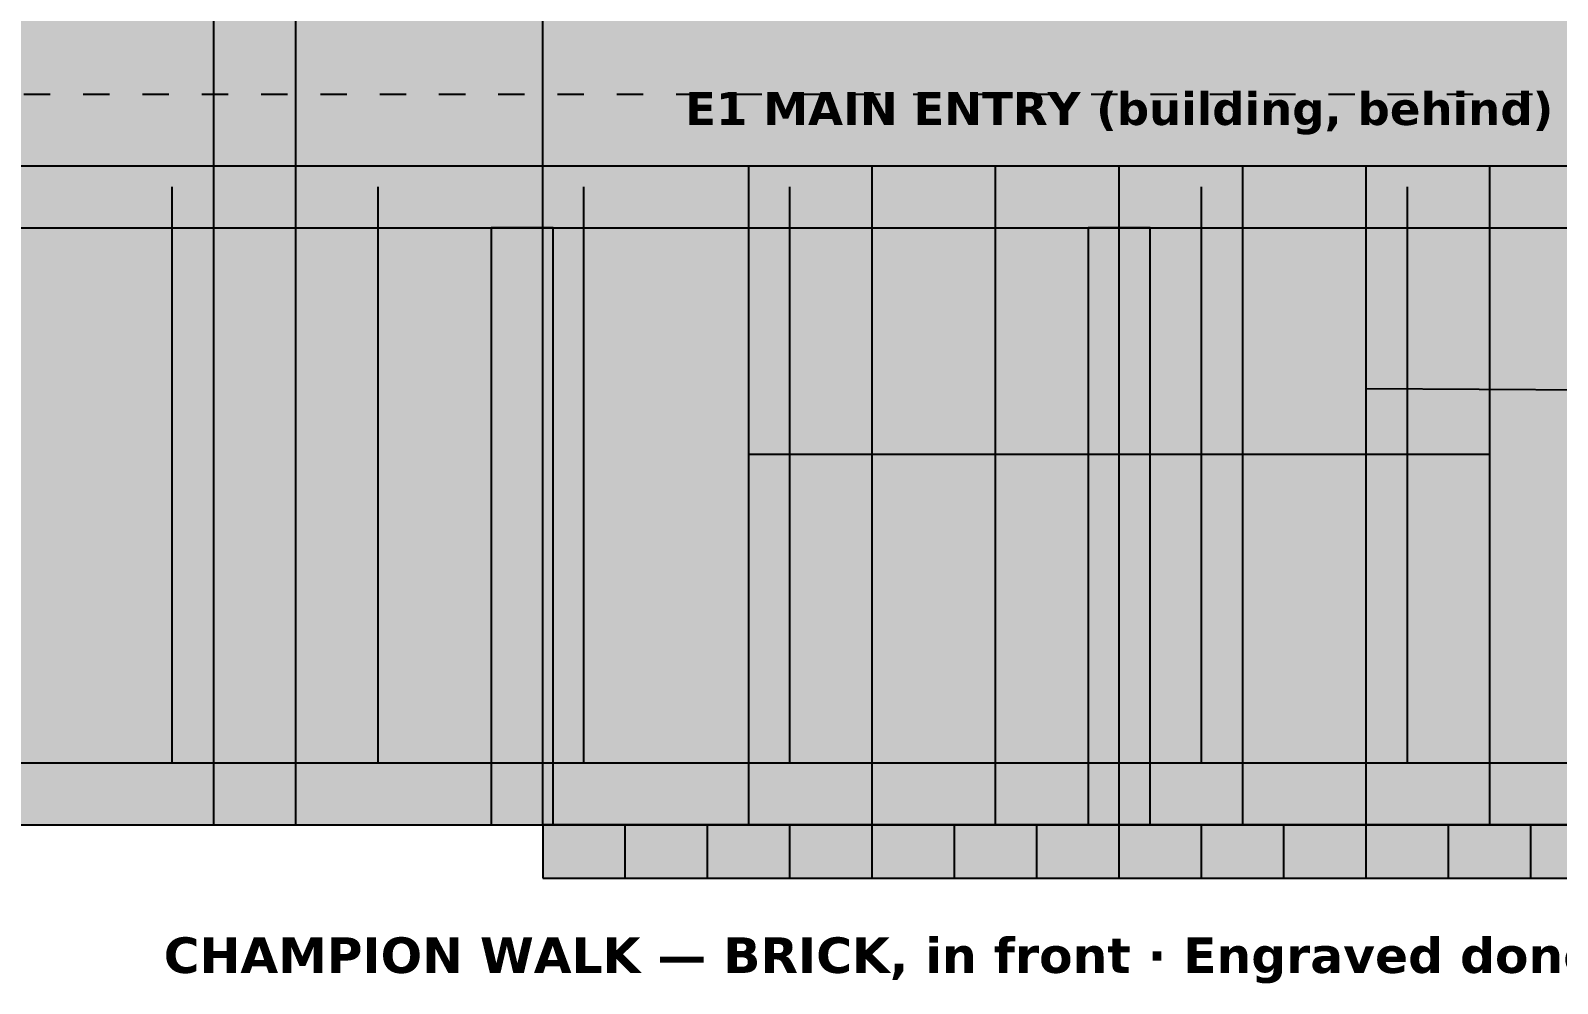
# Model space of a CAD drawing. Header units: inches. Extents: x 0.4 to 16.5, y 0.5 to 10.5.
# Drawn here: x 6.71 to 9.028, y 6.009 to 7.456 of the extents above; entities that cross this region are included whole.
import ezdxf
from ezdxf.enums import TextEntityAlignment as Align

# ---------------------------------------------------------------- set-up
doc = ezdxf.new("R2010")
doc.units = ezdxf.units.IN
doc.header["$MEASUREMENT"] = 0
for name, color, linetype in [('A-ELEV-FACD', 7, 'Continuous'), ('A-ELEV-FILL', 7, 'Continuous'), ('A-ELEV-HIDN', 7, 'Continuous'), ('A-ELEV-IDEN', 7, 'Continuous'), ('A-ELEV-OTLN', 7, 'Continuous')]:
    doc.layers.add(name, color=color, linetype=linetype)
doc.styles.add('KS-BOLD', font='DejaVuSans-Bold.ttf')

msp = doc.modelspace()

# ---------------------------------------------------------------- hatches: boundary and pattern name
at = {"layer": 'A-ELEV-FACD', "true_color": 0xc9c6be}
msp.add_hatch(color=7, dxfattribs=at).paths.add_polyline_path([(6.3, 7.1562), (10.425, 7.1562), (10.425, 7.25), (6.3, 7.25)])
at = {"layer": 'A-ELEV-FACD', "true_color": 0xd3d0c8}
for points in [[(7.4094, 6.25), (7.5031, 6.25), (7.5031, 7.1562), (7.4094, 7.1562)], [(8.3156, 6.25), (8.4094, 6.25), (8.4094, 7.1562), (8.3156, 7.1562)]]:
    msp.add_hatch(color=7, dxfattribs=at).paths.add_polyline_path(points)
at = {"layer": 'A-ELEV-FILL', "true_color": 0xcc0000}
msp.add_hatch(color=7, dxfattribs=at).paths.add_polyline_path([(6.9875, 6.25), (7.4875, 6.25), (7.4875, 7.6312), (7.4875, 7.6312), (7.4894, 7.6799), (7.495, 7.7283), (7.5043, 7.7763), (7.5173, 7.8237), (7.5339, 7.8703), (7.5541, 7.9159), (7.5777, 7.9602), (7.6047, 8.0031), (7.635, 8.0445), (7.6683, 8.084), (7.7046, 8.1216), (7.7438, 8.1572), (7.7856, 8.1904), (7.8298, 8.2213), (7.8764, 8.2497), (7.925, 8.2754), (7.9755, 8.2983), (8.0277, 8.3184), (8.0812, 8.3355), (8.136, 8.3497), (8.1918, 8.3607), (8.2483, 8.3686), (8.3053, 8.3734), (8.3625, 8.375), (8.4197, 8.3734), (8.4767, 8.3686), (8.5332, 8.3607), (8.589, 8.3497), (8.6438, 8.3355), (8.6973, 8.3184), (8.7495, 8.2983), (8.8, 8.2754), (8.8486, 8.2497), (8.8952, 8.2213), (8.9394, 8.1904), (8.9812, 8.1572), (9.0204, 8.1216), (9.0567, 8.084), (9.09, 8.0445), (9.1203, 8.0031), (9.1473, 7.9602), (9.1709, 7.9159), (9.1911, 7.8703), (9.2077, 7.8237), (9.2207, 7.7763), (9.23, 7.7283), (9.2356, 7.6799), (9.2375, 7.6312), (9.2375, 7.6312), (9.2375, 6.25), (9.7375, 6.25), (9.7375, 9.375), (6.9875, 9.375)])
at = {"layer": 'A-ELEV-FILL', "true_color": 0xcdcdcd}
msp.add_hatch(color=7, dxfattribs=at).paths.add_polyline_path([(4.3625, 6.25), (14.425, 6.25), (14.425, 8.875), (4.3625, 8.875)])
at = {"layer": 'A-ELEV-FILL', "true_color": 0xc9c6be}
for points in [[(4.3625, 6.25), (14.425, 6.25), (14.425, 8.875), (4.3625, 8.875)], [(1.3, 6.25), (14.425, 6.25), (14.425, 8.2969), (1.3, 8.2969)]]:
    msp.add_hatch(color=7, dxfattribs=at).paths.add_polyline_path(points)
at = {"layer": 'A-ELEV-FILL', "true_color": 0xe4e4e4}
msp.add_hatch(color=7, dxfattribs=at).paths.add_polyline_path([(1.3, 6.25), (14.425, 6.25), (14.425, 8.2969), (1.3, 8.2969)])
at = {"layer": 'A-ELEV-FILL', "true_color": 0x9e1b32}
msp.add_hatch(color=7, dxfattribs=at).paths.add_polyline_path([(7.4875, 6.25), (7.5875, 6.25), (7.5875, 7.6312), (7.4875, 7.6312)])
at = {"layer": 'A-ELEV-FILL', "true_color": 0xc9a227}
msp.add_hatch(color=7, dxfattribs=at).paths.add_polyline_path([(7.5875, 6.25), (7.6125, 6.25), (7.6125, 7.6312), (7.5875, 7.6312)])
at = {"layer": 'A-ELEV-FILL', "true_color": 0x4f6a7d}
msp.add_hatch(color=7, dxfattribs=at).paths.add_polyline_path([(1.3, 6.3438), (14.425, 6.3438), (14.425, 7.2188), (1.3, 7.2188)])
at = {"layer": 'A-ELEV-FILL', "true_color": 0xb5654a}
msp.add_hatch(color=7, dxfattribs=at).paths.add_polyline_path([(7.4875, 6.1688), (9.2375, 6.1688), (9.2375, 6.25), (7.4875, 6.25)])
at = {"layer": 'A-ELEV-OTLN', "true_color": 0xa9c6dd}
msp.add_hatch(color=7, dxfattribs=at).paths.add_polyline_path([(7.8, 6.25), (8.925, 6.25), (8.925, 7.25), (7.8, 7.25)])

# ---------------------------------------------------------------- linework, layer by layer
at = {"layer": 'A-ELEV-FACD'}
for p, q in [((6.925, 6.3438), (6.925, 7.2188)), ((7.2375, 6.3438), (7.2375, 7.2188)), ((7.55, 6.3438), (7.55, 7.2188)), ((7.8625, 6.3438), (7.8625, 7.2188)), ((8.175, 6.3438), (8.175, 7.2188)), ((8.4875, 6.3438), (8.4875, 7.2188)), ((8.8, 6.3438), (8.8, 7.2188)), ((1.3, 6.3438), (14.425, 6.3438))]:
    msp.add_line(p, q, dxfattribs=at)
for points in [[(6.3, 7.1562), (10.425, 7.1562), (10.425, 7.25), (6.3, 7.25)], [(7.4094, 6.25), (7.5031, 6.25), (7.5031, 7.1562), (7.4094, 7.1562)], [(8.3156, 6.25), (8.4094, 6.25), (8.4094, 7.1562), (8.3156, 7.1562)]]:
    msp.add_lwpolyline(points, close=True, dxfattribs=at)
at = {"layer": 'A-ELEV-FILL'}
for p, q in [((7.6125, 6.1688), (7.6125, 6.25)), ((7.7375, 6.1688), (7.7375, 6.25)), ((7.8625, 6.1688), (7.8625, 6.25)), ((7.9875, 6.1688), (7.9875, 6.25)), ((8.1125, 6.1688), (8.1125, 6.25)), ((8.2375, 6.1688), (8.2375, 6.25)), ((8.3625, 6.1688), (8.3625, 6.25)), ((8.4875, 6.1688), (8.4875, 6.25)), ((8.6125, 6.1688), (8.6125, 6.25)), ((8.7375, 6.1688), (8.7375, 6.25)), ((8.8625, 6.1688), (8.8625, 6.25)), ((8.9875, 6.1688), (8.9875, 6.25))]:
    msp.add_line(p, q, dxfattribs=at)
msp.add_lwpolyline([(7.4875, 6.1688), (9.2375, 6.1688), (9.2375, 6.25), (7.4875, 6.25)], close=True, dxfattribs=at)
at = {"layer": 'A-ELEV-HIDN'}
for p, q in [((6.7, 7.3594), (6.74, 7.3594)), ((6.79, 7.3594), (6.83, 7.3594)), ((6.88, 7.3594), (6.92, 7.3594)), ((6.97, 7.3594), (7.01, 7.3594)), ((7.06, 7.3594), (7.1, 7.3594)), ((7.15, 7.3594), (7.19, 7.3594)), ((7.24, 7.3594), (7.28, 7.3594)), ((7.33, 7.3594), (7.37, 7.3594)), ((7.42, 7.3594), (7.46, 7.3594)), ((7.51, 7.3594), (7.55, 7.3594)), ((7.6, 7.3594), (7.64, 7.3594)), ((7.69, 7.3594), (7.73, 7.3594)), ((7.78, 7.3594), (7.82, 7.3594)), ((7.87, 7.3594), (7.91, 7.3594)), ((7.96, 7.3594), (8, 7.3594)), ((8.05, 7.3594), (8.09, 7.3594)), ((8.14, 7.3594), (8.18, 7.3594)), ((8.23, 7.3594), (8.27, 7.3594)), ((8.32, 7.3594), (8.36, 7.3594)), ((8.41, 7.3594), (8.45, 7.3594)), ((8.5, 7.3594), (8.54, 7.3594)), ((8.59, 7.3594), (8.63, 7.3594)), ((8.68, 7.3594), (8.72, 7.3594)), ((8.77, 7.3594), (8.81, 7.3594)), ((8.86, 7.3594), (8.9, 7.3594)), ((8.95, 7.3594), (8.99, 7.3594))]:
    msp.add_line(p, q, dxfattribs=at)
at = {"layer": 'A-ELEV-IDEN'}
msp.add_line((8.7375, 6.9125), (9.885, 6.905), dxfattribs=at)
at = {"layer": 'A-ELEV-OTLN'}
for p, q in [((7.1125, 6.25), (7.1125, 8.5)), ((7.9875, 6.25), (7.9875, 7.25)), ((8.175, 6.25), (8.175, 7.25)), ((8.3625, 6.25), (8.3625, 7.25)), ((8.55, 6.25), (8.55, 7.25)), ((8.7375, 6.25), (8.7375, 7.25)), ((7.8, 6.8125), (8.925, 6.8125)), ((1.175, 6.25), (16.425, 6.25))]:
    msp.add_line(p, q, dxfattribs=at)
msp.add_lwpolyline([(6.9875, 9.375), (6.9875, 6.25), (7.4875, 6.25), (7.4875, 7.6312)], dxfattribs=at)
for points in [[(4.3625, 6.25), (14.425, 6.25), (14.425, 8.875), (4.3625, 8.875)], [(1.3, 6.25), (14.425, 6.25), (14.425, 8.2969), (1.3, 8.2969)], [(7.8, 6.25), (8.925, 6.25), (8.925, 7.25), (7.8, 7.25)]]:
    msp.add_lwpolyline(points, close=True, dxfattribs=at)

# ---------------------------------------------------------------- texts
at = {"layer": 'A-ELEV-IDEN', "style": 'KS-BOLD'}
for s, height, p in [('E1 MAIN ENTRY (building, behind)', 0.05, (8.3625, 7.3125)), ('CHAMPION WALK — BRICK, in front · Engraved donor / sponsor bricks', 0.054, (8.3625, 6.025))]:
    msp.add_text(s, height=height, dxfattribs=at).set_placement(p, align=Align.CENTER)

doc.saveas('drawing.dxf')
